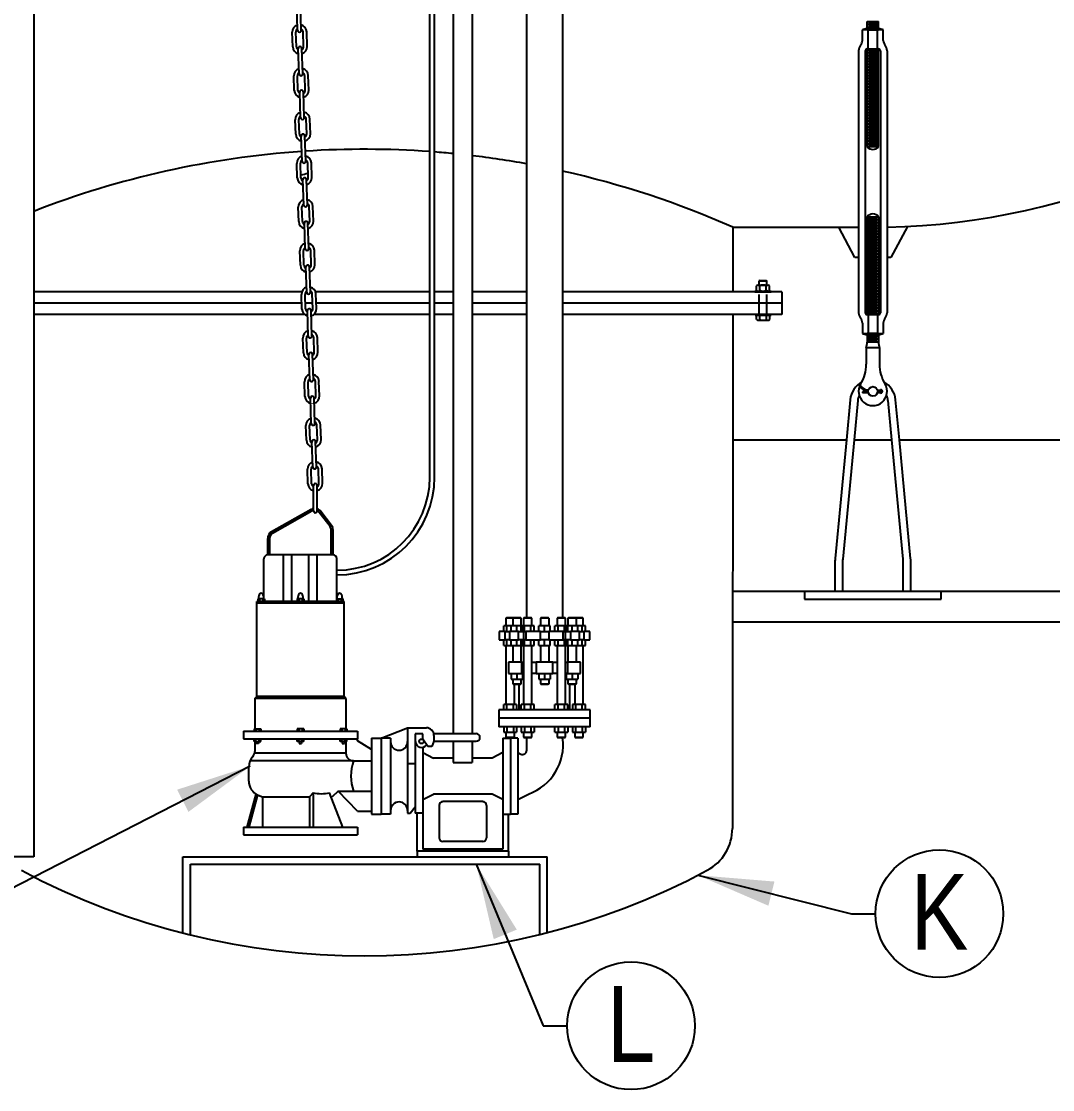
# Model space of a CAD drawing. Extents: x 0 to 216, y -5 to 280.
# Drawn here: x 133.8 to 166.17, y 114.78 to 148.31 of the extents above; entities that cross this region are included whole.
import ezdxf

# ---------------------------------------------------------------- set-up
doc = ezdxf.new("R2010")
doc.units = 0
doc.header["$LTSCALE"] = 10
doc.header["$MEASUREMENT"] = 0
doc.linetypes.add('HIDDEN', pattern=[0.1875, 0.0625, -0.0625, 0.0625])
doc.layers.add('CADdetails-7-VERYFINE', color=7, linetype='CONTINUOUS')
doc.layers.add('CADdetails-9-EXTRAFINE', color=9, linetype='CONTINUOUS')
doc.styles.add('CADdetails-DIMENSIONS', font='ARIALN.TTF', dxfattribs={"height": 2.38})
doc.styles.add('CADdetails-NOTES', font='ARIALN.TTF', dxfattribs={"height": 2.38})
doc.dimstyles.new('CADdetails-LEADER', dxfattribs={"dimtxt": 2.38, "dimasz": 2.38, "dimexe": 0.5, "dimexo": 1.5, "dimgap": 1, "dimtad": 0, "dimzin": 0, "dimdsep": 46, "dimtxsty": 'CADdetails-DIMENSIONS', "dimcen": 1, "dimclrd": 256, "dimclre": 256, "dimclrt": 256, "dimadec": 0, "dimazin": 0, "dimtfac": 1, "dimtdec": 4, "dimtofl": 0, "dimtmove": 0, "dimatfit": 3, "dimfxl": 1, "dimtolj": 1, "dimtzin": 0, "dimarcsym": 0})

msp = doc.modelspace()

# ---------------------------------------------------------------- linework, layer by layer
at = {"layer": 'CADdetails-7-VERYFINE'}
for centre in [(162.616, 120.303), (152.938, 116.784)]:
    msp.add_circle(centre, 2.004, dxfattribs=at)
at = {"layer": 'CADdetails-9-EXTRAFINE', "linetype": 'Continuous'}
for p, q in [((147.36, 203.035), (147.36, 125.956)), ((147.956, 203.035), (147.956, 125.956)), ((149.658, 196.111), (149.658, 129.598)), ((150.789, 196.111), (150.789, 129.598)), ((146.623, 133.999), (146.623, 189.019)), ((146.772, 133.999), (146.772, 189.019)), ((134.195, 175.456), (134.195, 122.091)), ((142.473, 148.027), (142.446, 148.827)), ((142.588, 148.031), (142.56, 148.831)), ((160.349, 148.307), (160.706, 148.307)), ((160.349, 148.081), (160.349, 148.307)), ((160.349, 148.22), (160.706, 148.22)), ((160.394, 148.263), (160.662, 148.263)), ((160.706, 148.081), (160.706, 148.307)), ((142.32, 147.507), (142.304, 147.964)), ((142.434, 147.511), (142.418, 147.968)), ((142.663, 147.519), (142.647, 147.976)), ((142.777, 147.523), (142.761, 147.98)), ((160.855, 148.039), (160.2, 148.039)), ((160.2, 147.71), (160.2, 148.039)), ((160.349, 148.129), (160.706, 148.129)), ((160.706, 148.081), (160.349, 148.081)), ((160.349, 148.039), (160.706, 148.039)), ((160.379, 147.444), (160.379, 148.039)), ((160.394, 148.173), (160.662, 148.173)), ((160.677, 147.444), (160.677, 148.039)), ((160.855, 147.71), (160.855, 148.039)), ((142.521, 146.656), (142.493, 147.456)), ((142.636, 146.66), (142.608, 147.46)), ((160.081, 147.384), (160.081, 139.165)), ((160.29, 147.384), (160.29, 139.165)), ((160.349, 144.377), (160.349, 147.444)), ((160.349, 147.444), (160.706, 147.444)), ((160.349, 147.414), (160.706, 147.414)), ((160.349, 147.325), (160.706, 147.325)), ((160.349, 147.235), (160.706, 147.235)), ((160.394, 147.369), (160.662, 147.369)), ((160.394, 147.28), (160.662, 147.28)), ((160.394, 147.191), (160.662, 147.191)), ((160.706, 144.377), (160.706, 147.444)), ((160.766, 147.384), (160.766, 139.165)), ((160.974, 147.384), (160.974, 139.165)), ((160.349, 147.146), (160.706, 147.146)), ((160.349, 147.057), (160.706, 147.057)), ((160.349, 146.967), (160.706, 146.967)), ((160.349, 146.878), (160.706, 146.878)), ((160.394, 147.101), (160.662, 147.101)), ((160.394, 147.012), (160.662, 147.012)), ((160.394, 146.923), (160.662, 146.923)), ((142.368, 146.136), (142.352, 146.593)), ((142.482, 146.14), (142.466, 146.597)), ((142.711, 146.148), (142.695, 146.605)), ((142.825, 146.152), (142.809, 146.609)), ((160.349, 146.789), (160.706, 146.789)), ((160.349, 146.699), (160.706, 146.699)), ((160.349, 146.61), (160.706, 146.61)), ((160.349, 146.521), (160.706, 146.521)), ((160.394, 146.833), (160.662, 146.833)), ((160.394, 146.744), (160.662, 146.744)), ((160.394, 146.655), (160.662, 146.655)), ((160.394, 146.565), (160.662, 146.565)), ((160.349, 146.431), (160.706, 146.431)), ((160.349, 146.342), (160.706, 146.342)), ((160.349, 146.253), (160.706, 146.253)), ((160.394, 146.476), (160.662, 146.476)), ((160.394, 146.387), (160.662, 146.387)), ((160.394, 146.297), (160.662, 146.297)), ((160.394, 146.208), (160.662, 146.208)), ((142.569, 145.285), (142.541, 146.085)), ((142.684, 145.289), (142.656, 146.089)), ((160.349, 146.163), (160.706, 146.163)), ((160.349, 146.074), (160.706, 146.074)), ((160.349, 145.985), (160.706, 145.985)), ((160.349, 145.895), (160.706, 145.895)), ((160.394, 146.119), (160.662, 146.119)), ((160.394, 146.029), (160.662, 146.029)), ((160.394, 145.94), (160.662, 145.94)), ((160.394, 145.851), (160.662, 145.851)), ((160.349, 145.806), (160.706, 145.806)), ((160.349, 145.717), (160.706, 145.717)), ((160.349, 145.627), (160.706, 145.627)), ((160.349, 145.538), (160.706, 145.538)), ((160.394, 145.761), (160.662, 145.761)), ((160.394, 145.672), (160.662, 145.672)), ((160.394, 145.583), (160.662, 145.583)), ((142.416, 144.765), (142.4, 145.222)), ((142.53, 144.769), (142.514, 145.226)), ((142.759, 144.777), (142.743, 145.234)), ((142.873, 144.781), (142.857, 145.238)), ((160.349, 145.449), (160.706, 145.449)), ((160.349, 145.359), (160.706, 145.359)), ((160.349, 145.27), (160.706, 145.27)), ((160.349, 145.181), (160.706, 145.181)), ((160.394, 145.493), (160.662, 145.493)), ((160.394, 145.404), (160.662, 145.404)), ((160.394, 145.315), (160.662, 145.315)), ((160.394, 145.225), (160.662, 145.225)), ((160.349, 145.091), (160.706, 145.091)), ((160.349, 145.002), (160.706, 145.002)), ((160.349, 144.913), (160.706, 144.913)), ((160.394, 145.136), (160.662, 145.136)), ((160.394, 145.047), (160.662, 145.047)), ((160.394, 144.957), (160.662, 144.957)), ((160.394, 144.868), (160.662, 144.868)), ((142.617, 143.914), (142.589, 144.713)), ((142.731, 143.918), (142.703, 144.717)), ((160.349, 144.823), (160.706, 144.823)), ((160.349, 144.734), (160.706, 144.734)), ((160.349, 144.645), (160.706, 144.645)), ((160.349, 144.555), (160.706, 144.555)), ((160.394, 144.779), (160.662, 144.779)), ((160.394, 144.689), (160.662, 144.689)), ((160.394, 144.6), (160.662, 144.6)), ((160.394, 144.511), (160.662, 144.511)), ((160.349, 144.466), (160.706, 144.466)), ((160.349, 144.377), (160.706, 144.377)), ((160.394, 144.421), (160.662, 144.421)), ((142.464, 143.393), (142.448, 143.85)), ((142.578, 143.397), (142.562, 143.854)), ((142.807, 143.405), (142.791, 143.862)), ((142.921, 143.409), (142.905, 143.866)), ((142.665, 142.542), (142.637, 143.342)), ((142.779, 142.546), (142.751, 143.346)), ((142.854, 142.034), (142.838, 142.491)), ((142.969, 142.038), (142.953, 142.495)), ((142.512, 142.022), (142.496, 142.479)), ((142.626, 142.026), (142.61, 142.483)), ((160.349, 142.173), (160.349, 139.106)), ((160.349, 142.173), (160.706, 142.173)), ((160.706, 142.173), (160.706, 139.106)), ((142.713, 141.171), (142.685, 141.971)), ((142.827, 141.175), (142.799, 141.975)), ((156.135, 141.847), (156.135, 139.822)), ((156.135, 141.847), (160.081, 141.847)), ((159.962, 140.894), (159.456, 141.847)), ((160.29, 141.847), (160.349, 141.847)), ((160.349, 142.084), (160.706, 142.084)), ((160.349, 141.994), (160.706, 141.994)), ((160.349, 141.905), (160.706, 141.905)), ((160.394, 142.128), (160.662, 142.128)), ((160.394, 142.039), (160.662, 142.039)), ((160.394, 141.95), (160.662, 141.95)), ((160.394, 141.86), (160.662, 141.86)), ((160.706, 141.847), (160.766, 141.847)), ((161.614, 141.874), (161.094, 140.894)), ((160.349, 141.816), (160.706, 141.816)), ((160.349, 141.726), (160.706, 141.726)), ((160.349, 141.637), (160.706, 141.637)), ((160.349, 141.548), (160.706, 141.548)), ((160.394, 141.771), (160.662, 141.771)), ((160.394, 141.682), (160.662, 141.682)), ((160.394, 141.592), (160.662, 141.592)), ((160.394, 141.503), (160.662, 141.503)), ((160.349, 141.458), (160.706, 141.458)), ((160.349, 141.369), (160.706, 141.369)), ((160.349, 141.28), (160.706, 141.28)), ((160.349, 141.19), (160.706, 141.19)), ((160.394, 141.414), (160.662, 141.414)), ((160.394, 141.324), (160.662, 141.324)), ((160.394, 141.235), (160.662, 141.235)), ((142.559, 140.651), (142.543, 141.108)), ((142.674, 140.655), (142.658, 141.112)), ((142.902, 140.663), (142.886, 141.12)), ((143.017, 140.667), (143.001, 141.124)), ((160.081, 140.894), (159.962, 140.894)), ((160.349, 140.893), (160.29, 140.893)), ((160.349, 141.101), (160.706, 141.101)), ((160.349, 141.012), (160.706, 141.012)), ((160.349, 140.922), (160.706, 140.922)), ((160.349, 140.833), (160.706, 140.833)), ((160.394, 141.146), (160.662, 141.146)), ((160.394, 141.056), (160.662, 141.056)), ((160.394, 140.967), (160.662, 140.967)), ((160.394, 140.878), (160.662, 140.878)), ((160.766, 140.893), (160.706, 140.893)), ((161.094, 140.894), (160.974, 140.894)), ((142.761, 139.8), (142.733, 140.599)), ((142.875, 139.804), (142.847, 140.603)), ((160.349, 140.744), (160.706, 140.744)), ((160.349, 140.654), (160.706, 140.654)), ((160.349, 140.565), (160.706, 140.565)), ((160.394, 140.788), (160.662, 140.788)), ((160.394, 140.699), (160.662, 140.699)), ((160.394, 140.61), (160.662, 140.61)), ((160.394, 140.52), (160.662, 140.52)), ((156.978, 140.176), (156.963, 140.161)), ((156.963, 140.161), (157.198, 140.161)), ((156.963, 140.03), (156.963, 140.161)), ((156.978, 140.176), (157.183, 140.176)), ((157.183, 140.176), (157.198, 140.161)), ((157.198, 140.03), (157.198, 140.161)), ((160.349, 140.476), (160.706, 140.476)), ((160.349, 140.386), (160.706, 140.386)), ((160.349, 140.297), (160.706, 140.297)), ((160.349, 140.208), (160.706, 140.208)), ((160.394, 140.431), (160.662, 140.431)), ((160.394, 140.342), (160.662, 140.342)), ((160.394, 140.252), (160.662, 140.252)), ((160.394, 140.163), (160.662, 140.163)), ((142.605, 139.822), (134.195, 139.822)), ((146.623, 139.822), (143.035, 139.822)), ((147.36, 139.822), (146.772, 139.822)), ((149.658, 139.822), (147.956, 139.822)), ((157.669, 139.822), (150.789, 139.822)), ((156.828, 139.844), (157.333, 139.844)), ((156.828, 139.844), (156.828, 139.822)), ((156.828, 139.822), (157.333, 139.822)), ((156.875, 139.872), (156.875, 140.003)), ((156.926, 140.03), (157.235, 140.03)), ((156.926, 139.844), (157.235, 139.844)), ((156.939, 139.822), (157.222, 139.822)), ((156.978, 139.872), (156.978, 140.003)), ((157.183, 139.872), (157.183, 140.003)), ((157.286, 139.872), (157.286, 140.003)), ((157.333, 139.844), (157.333, 139.822)), ((157.669, 139.822), (157.669, 139.107)), ((160.349, 140.118), (160.706, 140.118)), ((160.349, 140.029), (160.706, 140.029)), ((160.349, 139.94), (160.706, 139.94)), ((160.349, 139.85), (160.706, 139.85)), ((160.394, 140.074), (160.662, 140.074)), ((160.394, 139.984), (160.662, 139.984)), ((160.394, 139.895), (160.662, 139.895)), ((160.394, 139.806), (160.662, 139.806)), ((142.607, 139.279), (142.591, 139.736)), ((142.722, 139.283), (142.706, 139.74)), ((142.95, 139.291), (142.934, 139.748)), ((143.064, 139.295), (143.048, 139.752)), ((160.349, 139.761), (160.706, 139.761)), ((160.349, 139.672), (160.706, 139.672)), ((160.349, 139.582), (160.706, 139.582)), ((160.349, 139.493), (160.706, 139.493)), ((160.394, 139.716), (160.662, 139.716)), ((160.394, 139.627), (160.662, 139.627)), ((160.394, 139.538), (160.662, 139.538)), ((142.601, 139.465), (134.195, 139.465)), ((142.944, 139.465), (142.715, 139.465)), ((142.809, 138.428), (142.781, 139.228)), ((142.923, 138.432), (142.895, 139.232)), ((146.623, 139.465), (143.059, 139.465)), ((147.36, 139.465), (146.772, 139.465)), ((149.658, 139.465), (147.956, 139.465)), ((157.669, 139.465), (150.789, 139.465)), ((160.349, 139.404), (160.706, 139.404)), ((160.349, 139.314), (160.706, 139.314)), ((160.349, 139.225), (160.706, 139.225)), ((160.349, 139.136), (160.706, 139.136)), ((160.394, 139.448), (160.662, 139.448)), ((160.394, 139.359), (160.662, 139.359)), ((160.394, 139.27), (160.662, 139.27)), ((160.394, 139.18), (160.662, 139.18)), ((142.695, 139.107), (134.195, 139.107)), ((146.623, 139.107), (142.977, 139.107)), ((147.36, 139.107), (146.772, 139.107)), ((149.658, 139.107), (147.956, 139.107)), ((157.669, 139.107), (150.789, 139.107)), ((156.133, 139.107), (156.121, 122.981)), ((156.833, 139.107), (157.337, 139.107)), ((156.833, 139.107), (156.833, 139.085)), ((156.833, 139.085), (157.337, 139.085)), ((156.88, 139.085), (157.291, 139.085)), ((156.88, 138.954), (156.88, 139.085)), ((156.931, 138.926), (157.239, 138.926)), ((156.983, 138.954), (156.983, 139.085)), ((157.188, 138.954), (157.188, 139.085)), ((157.291, 138.954), (157.291, 139.085)), ((157.337, 139.107), (157.337, 139.085)), ((160.2, 138.839), (160.2, 138.51)), ((160.349, 139.106), (160.706, 139.106)), ((160.379, 139.106), (160.379, 138.51)), ((160.677, 139.106), (160.677, 138.51)), ((160.855, 138.839), (160.855, 138.51)), ((160.2, 138.51), (160.855, 138.51)), ((160.706, 138.51), (160.349, 138.51)), ((160.349, 138.468), (160.349, 138.242)), ((160.349, 138.468), (160.706, 138.468)), ((160.706, 138.468), (160.706, 138.242)), ((142.655, 137.908), (142.639, 138.365)), ((142.77, 137.912), (142.754, 138.369)), ((142.998, 137.92), (142.982, 138.377)), ((143.112, 137.924), (143.096, 138.381)), ((160.706, 138.421), (160.349, 138.421)), ((160.706, 138.329), (160.349, 138.329)), ((160.706, 138.242), (160.349, 138.242)), ((160.662, 138.376), (160.394, 138.376)), ((160.662, 138.287), (160.394, 138.287)), ((142.857, 137.057), (142.829, 137.857)), ((142.971, 137.061), (142.943, 137.861)), ((160.319, 138.064), (160.319, 137.545)), ((160.736, 138.064), (160.319, 138.064)), ((160.736, 138.064), (160.736, 137.545)), ((142.703, 136.537), (142.687, 136.994)), ((142.817, 136.541), (142.801, 136.998)), ((143.046, 136.549), (143.03, 137.006)), ((143.16, 136.553), (143.144, 137.01)), ((160.151, 136.867), (160.125, 136.852)), ((142.904, 135.686), (142.877, 136.486)), ((143.019, 135.69), (142.991, 136.49)), ((160.38, 136.68), (160.207, 136.68)), ((160.207, 136.68), (160.207, 136.65)), ((160.386, 136.65), (160.207, 136.65)), ((160.67, 136.738), (160.769, 136.746)), ((160.769, 136.642), (160.67, 136.65)), ((160.676, 136.709), (160.772, 136.716)), ((160.772, 136.672), (160.676, 136.679)), ((142.932, 136.313), (142.932, 136.305)), ((159.817, 136.433), (159.698, 135.174)), ((160.054, 136.41), (159.937, 135.174)), ((161.12, 135.174), (161.003, 136.41)), ((161.359, 135.174), (161.24, 136.433)), ((142.751, 135.165), (142.735, 135.622)), ((142.865, 135.169), (142.849, 135.626)), ((143.094, 135.177), (143.078, 135.634)), ((143.208, 135.181), (143.192, 135.638)), ((142.952, 134.314), (142.924, 135.114)), ((143.067, 134.318), (143.039, 135.118)), ((156.13, 135.175), (159.698, 135.175)), ((159.698, 135.174), (159.345, 131.452)), ((159.937, 135.174), (159.582, 131.43)), ((159.937, 135.175), (161.12, 135.175)), ((161.475, 131.43), (161.12, 135.174)), ((161.359, 135.175), (176.608, 135.175)), ((161.712, 131.452), (161.359, 135.174)), ((142.799, 133.794), (142.783, 134.251)), ((142.913, 133.798), (142.897, 134.255)), ((143.142, 133.806), (143.126, 134.263)), ((143.256, 133.81), (143.24, 134.267)), ((142.972, 132.944), (142.972, 133.745)), ((143.087, 132.944), (143.087, 133.745)), ((142.896, 132.989), (141.656, 132.289)), ((142.925, 132.937), (141.686, 132.238)), ((143.491, 132.452), (143.155, 132.89)), ((143.538, 132.488), (143.202, 132.926)), ((143.527, 131.562), (143.527, 132.343)), ((143.587, 131.562), (143.587, 132.343)), ((141.535, 131.562), (141.535, 132.082)), ((141.595, 132.082), (141.595, 131.562)), ((141.416, 130.186), (141.416, 131.442)), ((143.587, 131.562), (141.535, 131.562)), ((142.03, 130.104), (142.03, 131.562)), ((142.294, 130.104), (142.294, 131.562)), ((142.828, 130.104), (142.828, 131.562)), ((143.092, 130.104), (143.092, 131.562)), ((143.706, 130.186), (143.706, 131.442)), ((159.337, 131.295), (159.337, 130.41)), ((159.576, 131.295), (159.576, 130.41)), ((161.481, 130.41), (161.481, 131.295)), ((161.72, 130.41), (161.72, 131.295)), ((141.191, 127.117), (141.191, 130.104)), ((143.931, 130.104), (141.191, 130.104)), ((141.433, 130.186), (141.226, 130.186)), ((141.226, 130.186), (141.226, 130.104)), ((141.277, 130.186), (141.277, 130.104)), ((141.382, 130.186), (141.382, 130.104)), ((141.433, 130.186), (141.433, 130.104)), ((142.664, 130.186), (142.458, 130.186)), ((142.458, 130.186), (142.458, 130.104)), ((142.508, 130.186), (142.508, 130.104)), ((142.614, 130.186), (142.614, 130.104)), ((142.664, 130.186), (142.664, 130.104)), ((143.689, 130.186), (143.896, 130.186)), ((143.689, 130.186), (143.689, 130.104)), ((143.74, 130.186), (143.74, 130.104)), ((143.845, 130.186), (143.845, 130.104)), ((143.896, 130.186), (143.896, 130.104)), ((143.931, 127.117), (143.931, 130.104)), ((171.844, 130.411), (156.126, 130.411)), ((158.384, 130.41), (158.384, 130.171)), ((158.384, 130.171), (162.672, 130.171)), ((162.672, 130.171), (162.672, 130.41)), ((143.931, 130.044), (141.191, 130.044)), ((149.035, 129.598), (149.013, 129.576)), ((149.145, 129.576), (149.013, 129.576)), ((149.013, 129.576), (149.013, 129.334)), ((149.035, 129.598), (149.145, 129.598)), ((149.145, 129.598), (149.247, 129.598)), ((149.225, 129.576), (149.145, 129.576)), ((149.247, 129.598), (149.225, 129.576)), ((149.422, 129.576), (149.225, 129.576)), ((149.225, 129.576), (149.225, 129.334)), ((149.247, 129.598), (149.411, 129.598)), ((149.411, 129.598), (149.466, 129.598)), ((149.488, 129.576), (149.422, 129.576)), ((149.488, 129.576), (149.466, 129.598)), ((149.488, 129.334), (149.488, 129.576)), ((149.588, 129.598), (149.566, 129.576)), ((149.811, 129.576), (149.566, 129.576)), ((149.566, 129.576), (149.566, 129.334)), ((149.588, 129.598), (149.792, 129.598)), ((149.792, 129.598), (149.807, 129.598)), ((149.829, 129.576), (149.807, 129.598)), ((149.829, 129.576), (149.811, 129.576)), ((149.829, 129.334), (149.829, 129.576)), ((150.114, 129.598), (150.092, 129.576)), ((150.355, 129.576), (150.092, 129.576)), ((150.092, 129.576), (150.092, 129.334)), ((150.114, 129.598), (150.333, 129.598)), ((150.355, 129.576), (150.333, 129.598)), ((150.355, 129.576), (150.355, 129.334)), ((150.64, 129.598), (150.618, 129.576)), ((150.881, 129.576), (150.618, 129.576)), ((150.618, 129.576), (150.618, 129.334)), ((150.64, 129.598), (150.859, 129.598)), ((150.881, 129.576), (150.859, 129.598)), ((150.881, 129.334), (150.881, 129.576)), ((150.981, 129.598), (150.959, 129.576)), ((151.222, 129.576), (150.959, 129.576)), ((150.959, 129.576), (150.959, 129.334)), ((150.981, 129.598), (151.2, 129.598)), ((151.222, 129.576), (151.2, 129.598)), ((151.2, 129.598), (151.412, 129.598)), ((151.222, 129.334), (151.222, 129.576)), ((151.433, 129.576), (151.222, 129.576)), ((151.433, 129.576), (151.412, 129.598)), ((151.433, 129.334), (151.433, 129.576)), ((156.126, 129.458), (176.608, 129.458)), ((148.991, 129.159), (148.799, 129.159)), ((148.799, 129.159), (148.799, 128.896)), ((149.044, 129.334), (148.942, 129.334)), ((148.942, 129.159), (148.942, 129.334)), ((148.991, 129.159), (149.122, 129.159)), ((148.991, 128.896), (148.991, 129.159)), ((149.181, 129.334), (149.044, 129.334)), ((149.044, 129.159), (149.044, 129.334)), ((149.41, 129.159), (149.122, 129.159)), ((149.122, 129.159), (149.122, 128.896)), ((149.181, 129.159), (149.181, 129.334)), ((149.356, 129.334), (149.181, 129.334)), ((149.532, 129.334), (149.356, 129.334)), ((149.356, 129.159), (149.356, 129.334)), ((149.41, 129.159), (149.52, 129.159)), ((149.41, 128.896), (149.41, 129.159)), ((149.596, 129.334), (149.495, 129.334)), ((149.495, 129.159), (149.495, 129.334)), ((149.52, 129.159), (149.596, 129.159)), ((149.532, 129.159), (149.532, 129.334)), ((149.566, 129.159), (149.566, 128.896)), ((149.798, 129.334), (149.596, 129.334)), ((149.596, 129.159), (149.596, 129.334)), ((149.596, 129.159), (149.638, 129.159)), ((150.092, 129.159), (149.638, 129.159)), ((149.638, 129.159), (149.638, 128.896)), ((149.9, 129.334), (149.798, 129.334)), ((149.798, 129.159), (149.798, 129.334)), ((149.9, 129.159), (149.9, 129.334)), ((150.048, 129.159), (150.048, 129.334)), ((150.223, 129.334), (150.048, 129.334)), ((150.092, 128.896), (150.092, 129.159)), ((150.092, 129.159), (150.223, 129.159)), ((150.399, 129.334), (150.223, 129.334)), ((150.223, 129.159), (150.223, 129.334)), ((150.223, 129.159), (150.355, 129.159)), ((150.809, 129.159), (150.355, 129.159)), ((150.355, 129.159), (150.355, 128.896)), ((150.399, 129.159), (150.399, 129.334)), ((150.648, 129.334), (150.547, 129.334)), ((150.547, 129.159), (150.547, 129.334)), ((150.851, 129.334), (150.648, 129.334)), ((150.648, 129.159), (150.648, 129.334)), ((150.809, 128.896), (150.809, 129.159)), ((150.809, 129.159), (150.851, 129.159)), ((150.952, 129.334), (150.851, 129.334)), ((150.851, 129.159), (150.851, 129.334)), ((150.851, 129.159), (150.927, 129.159)), ((150.881, 128.896), (150.881, 129.159)), ((150.915, 129.159), (150.915, 129.334)), ((151.09, 129.334), (150.915, 129.334)), ((150.927, 129.159), (151.037, 129.159)), ((150.952, 129.159), (150.952, 129.334)), ((151.325, 129.159), (151.037, 129.159)), ((151.037, 129.159), (151.037, 128.896)), ((151.266, 129.334), (151.09, 129.334)), ((151.09, 129.159), (151.09, 129.334)), ((151.266, 129.159), (151.266, 129.334)), ((151.403, 129.334), (151.266, 129.334)), ((151.325, 129.159), (151.456, 129.159)), ((151.325, 128.896), (151.325, 129.159)), ((151.504, 129.334), (151.403, 129.334)), ((151.403, 129.159), (151.403, 129.334)), ((151.648, 129.159), (151.456, 129.159)), ((151.456, 129.159), (151.456, 128.896)), ((151.504, 129.159), (151.504, 129.334)), ((151.648, 128.896), (151.648, 129.159)), ((148.799, 128.896), (148.991, 128.896)), ((148.942, 128.72), (148.942, 128.896)), ((149.122, 128.896), (148.991, 128.896)), ((149.044, 128.72), (149.044, 128.896)), ((149.122, 128.896), (149.41, 128.896)), ((149.181, 128.72), (149.181, 128.896)), ((149.356, 128.72), (149.356, 128.896)), ((149.52, 128.896), (149.41, 128.896)), ((149.495, 128.72), (149.495, 128.896)), ((149.596, 128.896), (149.52, 128.896)), ((149.532, 128.72), (149.532, 128.896)), ((149.638, 128.896), (149.596, 128.896)), ((149.596, 128.72), (149.596, 128.896)), ((149.638, 128.896), (150.092, 128.896)), ((149.798, 128.72), (149.798, 128.896)), ((149.9, 128.72), (149.9, 128.896)), ((150.048, 128.72), (150.048, 128.896)), ((150.223, 128.896), (150.092, 128.896)), ((150.355, 128.896), (150.223, 128.896)), ((150.223, 128.72), (150.223, 128.896)), ((150.355, 128.896), (150.809, 128.896)), ((150.399, 128.72), (150.399, 128.896)), ((150.547, 128.72), (150.547, 128.896)), ((150.648, 128.72), (150.648, 128.896)), ((150.851, 128.896), (150.809, 128.896)), ((150.927, 128.896), (150.851, 128.896)), ((150.851, 128.72), (150.851, 128.896)), ((150.915, 128.72), (150.915, 128.896)), ((151.037, 128.896), (150.927, 128.896)), ((150.952, 128.72), (150.952, 128.896)), ((151.037, 128.896), (151.325, 128.896)), ((151.09, 128.72), (151.09, 128.896)), ((151.266, 128.72), (151.266, 128.896)), ((151.456, 128.896), (151.325, 128.896)), ((151.403, 128.72), (151.403, 128.896)), ((151.456, 128.896), (151.648, 128.896)), ((151.504, 128.72), (151.504, 128.896)), ((148.942, 128.72), (149.044, 128.72)), ((149.013, 128.72), (149.013, 126.873)), ((149.044, 128.72), (149.181, 128.72)), ((149.181, 128.72), (149.356, 128.72)), ((149.225, 128.72), (149.225, 128.194)), ((149.356, 128.72), (149.532, 128.72)), ((149.488, 128.194), (149.488, 128.72)), ((149.596, 128.72), (149.532, 128.72)), ((149.566, 128.72), (149.566, 126.873)), ((149.596, 128.72), (149.798, 128.72)), ((149.798, 128.72), (149.9, 128.72)), ((149.829, 126.873), (149.829, 128.72)), ((150.048, 128.72), (150.223, 128.72)), ((150.092, 128.72), (150.092, 128.194)), ((150.223, 128.72), (150.399, 128.72)), ((150.355, 128.72), (150.355, 128.194)), ((150.547, 128.72), (150.648, 128.72)), ((150.618, 128.72), (150.618, 126.873)), ((150.648, 128.72), (150.851, 128.72)), ((150.915, 128.72), (150.851, 128.72)), ((150.881, 126.873), (150.881, 128.72)), ((150.915, 128.72), (151.09, 128.72)), ((150.959, 128.72), (150.959, 128.194)), ((151.09, 128.72), (151.266, 128.72)), ((151.222, 128.194), (151.222, 128.72)), ((151.266, 128.72), (151.403, 128.72)), ((151.403, 128.72), (151.504, 128.72)), ((151.433, 126.873), (151.433, 128.72)), ((149.507, 128.194), (149.093, 128.194)), ((149.093, 128.194), (149.093, 127.843)), ((149.507, 128.194), (149.566, 128.194)), ((149.507, 127.843), (149.507, 128.194)), ((149.829, 128.194), (149.961, 128.194)), ((150.487, 128.194), (149.96, 128.194)), ((149.96, 128.194), (149.96, 127.843)), ((150.486, 128.194), (150.618, 128.194)), ((150.487, 127.843), (150.487, 128.194)), ((150.881, 128.194), (150.94, 128.194)), ((151.353, 128.194), (150.94, 128.194)), ((150.94, 128.194), (150.94, 127.843)), ((151.353, 127.843), (151.353, 128.194)), ((149.093, 127.843), (149.507, 127.843)), ((149.181, 127.843), (149.181, 127.668)), ((149.356, 127.843), (149.356, 127.668)), ((149.566, 127.843), (149.507, 127.843)), ((149.532, 127.843), (149.532, 127.668)), ((149.961, 127.843), (149.829, 127.843)), ((149.96, 127.843), (150.487, 127.843)), ((150.048, 127.843), (150.048, 127.668)), ((150.223, 127.843), (150.223, 127.668)), ((150.399, 127.843), (150.399, 127.668)), ((150.618, 127.843), (150.486, 127.843)), ((150.94, 127.843), (150.881, 127.843)), ((150.915, 127.668), (150.915, 127.843)), ((150.94, 127.843), (151.353, 127.843)), ((151.09, 127.843), (151.09, 127.668)), ((151.266, 127.843), (151.266, 127.668)), ((149.181, 127.668), (149.356, 127.668)), ((149.225, 127.668), (149.225, 127.515)), ((149.225, 127.515), (149.422, 127.515)), ((149.225, 127.515), (149.247, 127.493)), ((149.411, 127.493), (149.247, 127.493)), ((149.276, 126.873), (149.276, 127.493)), ((149.356, 127.668), (149.532, 127.668)), ((149.466, 127.493), (149.411, 127.493)), ((149.422, 127.515), (149.488, 127.515)), ((149.43, 126.697), (149.43, 127.493)), ((149.466, 127.493), (149.488, 127.515)), ((149.488, 127.515), (149.488, 127.668)), ((150.048, 127.668), (150.223, 127.668)), ((150.092, 127.668), (150.092, 127.515)), ((150.092, 127.515), (150.355, 127.515)), ((150.092, 127.515), (150.114, 127.493)), ((150.333, 127.493), (150.114, 127.493)), ((150.223, 127.668), (150.399, 127.668)), ((150.355, 127.515), (150.333, 127.493)), ((150.355, 127.668), (150.355, 127.515)), ((150.915, 127.668), (151.09, 127.668)), ((150.959, 127.668), (150.959, 127.515)), ((150.959, 127.515), (151.222, 127.515)), ((150.959, 127.515), (150.981, 127.493)), ((151.2, 127.493), (150.981, 127.493)), ((151.017, 126.697), (151.017, 127.493)), ((151.09, 127.668), (151.266, 127.668)), ((151.17, 127.493), (151.17, 126.873)), ((151.2, 127.493), (151.222, 127.515)), ((151.222, 127.515), (151.222, 127.668)), ((141.132, 127.058), (141.191, 127.117)), ((143.931, 127.117), (141.191, 127.117)), ((143.99, 127.058), (143.931, 127.117)), ((141.132, 127.058), (141.132, 126.107)), ((143.99, 127.058), (141.132, 127.058)), ((143.99, 127.058), (143.99, 126.107)), ((149.044, 126.873), (148.942, 126.873)), ((148.942, 126.697), (148.942, 126.873)), ((149.246, 126.873), (149.044, 126.873)), ((149.044, 126.697), (149.044, 126.873)), ((149.347, 126.873), (149.246, 126.873)), ((149.246, 126.697), (149.246, 126.873)), ((149.347, 126.873), (149.347, 126.697)), ((149.596, 126.873), (149.495, 126.873)), ((149.495, 126.697), (149.495, 126.873)), ((149.798, 126.873), (149.596, 126.873)), ((149.596, 126.697), (149.596, 126.873)), ((149.9, 126.873), (149.798, 126.873)), ((149.798, 126.697), (149.798, 126.873)), ((149.9, 126.697), (149.9, 126.873)), ((150.648, 126.873), (150.547, 126.873)), ((150.547, 126.697), (150.547, 126.873)), ((150.851, 126.873), (150.648, 126.873)), ((150.648, 126.697), (150.648, 126.873)), ((150.952, 126.873), (150.851, 126.873)), ((150.851, 126.697), (150.851, 126.873)), ((150.952, 126.697), (150.952, 126.873)), ((151.201, 126.873), (151.099, 126.873)), ((151.099, 126.873), (151.099, 126.697)), ((151.403, 126.873), (151.201, 126.873)), ((151.201, 126.697), (151.201, 126.873)), ((151.504, 126.873), (151.403, 126.873)), ((151.403, 126.697), (151.403, 126.873)), ((151.504, 126.697), (151.504, 126.873)), ((151.653, 126.697), (148.794, 126.697)), ((148.794, 126.697), (148.794, 126.434)), ((151.653, 126.434), (148.794, 126.434)), ((148.794, 126.434), (148.794, 126.171)), ((151.653, 126.434), (151.653, 126.697)), ((151.653, 126.171), (151.653, 126.434)), ((141.108, 126.107), (141.315, 126.107)), ((141.108, 126.107), (141.108, 126.026)), ((141.159, 126.107), (141.159, 126.026)), ((141.264, 126.107), (141.264, 126.026)), ((141.315, 126.107), (141.315, 126.026)), ((142.664, 126.107), (142.458, 126.107)), ((142.458, 126.107), (142.458, 126.026)), ((142.508, 126.107), (142.508, 126.026)), ((142.614, 126.107), (142.614, 126.026)), ((142.664, 126.107), (142.664, 126.026)), ((144.014, 126.107), (143.807, 126.107)), ((143.807, 126.107), (143.807, 126.026)), ((143.858, 126.107), (143.858, 126.026)), ((143.963, 126.107), (143.963, 126.026)), ((144.014, 126.107), (144.014, 126.026)), ((145.092, 125.814), (145.926, 126.136)), ((145.926, 126.136), (145.926, 123.461)), ((145.926, 126.136), (146.514, 126.136)), ((151.653, 126.171), (148.794, 126.171)), ((148.942, 126.171), (148.942, 125.996)), ((149.044, 126.171), (149.044, 125.996)), ((149.246, 126.171), (149.246, 125.996)), ((149.347, 126.171), (149.347, 125.996)), ((149.495, 126.171), (149.495, 125.996)), ((149.596, 126.171), (149.596, 125.996)), ((149.798, 126.171), (149.798, 125.996)), ((149.9, 126.171), (149.9, 125.996)), ((150.547, 125.996), (150.547, 126.171)), ((150.648, 126.171), (150.648, 125.996)), ((150.851, 126.171), (150.851, 125.996)), ((150.952, 126.171), (150.952, 125.996)), ((151.099, 126.171), (151.099, 125.996)), ((151.201, 125.996), (151.201, 126.171)), ((151.403, 126.171), (151.403, 125.996)), ((151.504, 126.171), (151.504, 125.996)), ((140.774, 126.026), (144.348, 126.026)), ((140.774, 126.026), (140.774, 125.787)), ((140.774, 125.787), (144.348, 125.787)), ((141.108, 125.706), (141.108, 125.787)), ((141.159, 125.706), (141.159, 125.787)), ((141.264, 125.706), (141.264, 125.787)), ((141.315, 125.706), (141.315, 125.787)), ((142.458, 125.706), (142.458, 125.787)), ((142.508, 125.706), (142.508, 125.787)), ((142.614, 125.706), (142.614, 125.787)), ((142.664, 125.706), (142.664, 125.787)), ((143.807, 125.706), (143.807, 125.787)), ((143.858, 125.706), (143.858, 125.787)), ((143.963, 125.706), (143.963, 125.787)), ((144.014, 125.706), (144.014, 125.787)), ((144.348, 126.026), (144.348, 125.787)), ((144.348, 125.728), (144.348, 125.787)), ((144.794, 125.46), (144.348, 125.728)), ((144.794, 125.814), (144.794, 123.431)), ((144.794, 125.814), (145.092, 125.814)), ((145.092, 125.814), (145.092, 123.431)), ((145.39, 125.814), (145.092, 125.814)), ((145.39, 125.814), (145.39, 123.431)), ((146.402, 125.946), (146.158, 125.946)), ((146.164, 125.946), (146.164, 123.461)), ((146.402, 125.784), (146.402, 125.946)), ((146.557, 125.546), (146.402, 125.784)), ((146.745, 125.956), (148.078, 125.956)), ((146.752, 125.898), (146.752, 125.717)), ((148.913, 125.814), (148.913, 123.431)), ((148.913, 125.814), (149.151, 125.814)), ((148.942, 125.996), (149.044, 125.996)), ((149.013, 125.996), (149.013, 125.842)), ((149.013, 125.842), (149.145, 125.842)), ((149.013, 125.842), (149.035, 125.82)), ((149.145, 125.82), (149.035, 125.82)), ((149.044, 125.996), (149.246, 125.996)), ((149.145, 125.842), (149.276, 125.842)), ((149.255, 125.82), (149.145, 125.82)), ((149.151, 125.814), (149.151, 123.431)), ((149.39, 125.814), (149.151, 125.814)), ((149.246, 125.996), (149.347, 125.996)), ((149.255, 125.82), (149.276, 125.842)), ((149.276, 125.842), (149.276, 125.996)), ((149.39, 125.814), (149.39, 123.431)), ((149.495, 125.996), (149.596, 125.996)), ((149.566, 125.996), (149.566, 125.842)), ((149.566, 125.842), (149.811, 125.842)), ((149.566, 125.842), (149.588, 125.82)), ((149.792, 125.82), (149.588, 125.82)), ((149.596, 125.996), (149.798, 125.996)), ((149.658, 125.82), (149.658, 125.418)), ((149.807, 125.82), (149.792, 125.82)), ((149.798, 125.996), (149.9, 125.996)), ((149.807, 125.82), (149.829, 125.842)), ((149.811, 125.842), (149.829, 125.842)), ((149.829, 125.842), (149.829, 125.996)), ((150.547, 125.996), (150.648, 125.996)), ((150.618, 125.996), (150.618, 125.842)), ((150.618, 125.842), (150.881, 125.842)), ((150.618, 125.842), (150.64, 125.82)), ((150.859, 125.82), (150.64, 125.82)), ((150.648, 125.996), (150.851, 125.996)), ((150.851, 125.996), (150.952, 125.996)), ((150.859, 125.82), (150.881, 125.842)), ((150.881, 125.842), (150.881, 125.996)), ((151.099, 125.996), (151.201, 125.996)), ((151.17, 125.996), (151.17, 125.842)), ((151.17, 125.842), (151.433, 125.842)), ((151.17, 125.842), (151.192, 125.82)), ((151.412, 125.82), (151.192, 125.82)), ((151.201, 125.996), (151.403, 125.996)), ((151.403, 125.996), (151.504, 125.996)), ((151.412, 125.82), (151.433, 125.842)), ((151.433, 125.842), (151.433, 125.996)), ((141.108, 125.706), (141.315, 125.706)), ((141.132, 125.706), (141.132, 125.396)), ((141.173, 125.706), (141.173, 125.639)), ((141.249, 125.639), (141.173, 125.639)), ((141.249, 125.706), (141.249, 125.639)), ((142.664, 125.706), (142.458, 125.706)), ((142.523, 125.706), (142.523, 125.639)), ((142.523, 125.639), (142.599, 125.639)), ((142.599, 125.706), (142.599, 125.639)), ((144.014, 125.706), (143.807, 125.706)), ((143.873, 125.706), (143.873, 125.639)), ((143.873, 125.639), (143.949, 125.639)), ((143.949, 125.706), (143.949, 125.639)), ((143.99, 125.706), (143.99, 125.337)), ((146.402, 125.526), (146.402, 123.461)), ((146.684, 125.546), (146.557, 125.546)), ((146.752, 125.717), (146.684, 125.546)), ((146.752, 125.717), (148.078, 125.717)), ((147.36, 125.717), (147.36, 125.051)), ((147.956, 125.717), (147.956, 125.051)), ((144.229, 125.099), (140.979, 125.099)), ((143.99, 125.337), (141.124, 125.337)), ((144.229, 125.099), (144.794, 125.099)), ((146.402, 125.361), (146.735, 125.188)), ((147.36, 125.188), (146.735, 125.188)), ((148.581, 125.188), (147.956, 125.188)), ((148.913, 125.361), (148.581, 125.188)), ((149.39, 125.361), (149.484, 125.312)), ((140.94, 124.465), (140.94, 124.909)), ((145.926, 125.012), (146.164, 125.012)), ((147.36, 125.051), (147.956, 125.051)), ((140.887, 123.015), (141.173, 124.055)), ((142.961, 124.098), (142.847, 123.967)), ((142.961, 124.098), (142.961, 123.015)), ((143.895, 123.015), (143.474, 124.098)), ((143.742, 124.146), (143.555, 123.967)), ((143.742, 124.146), (144.794, 124.146)), ((144.348, 123.517), (143.742, 124.146)), ((146.402, 123.884), (146.735, 124.057)), ((148.581, 124.057), (146.735, 124.057)), ((148.913, 123.884), (148.581, 124.057)), ((149.39, 123.884), (149.722, 124.057)), ((140.949, 123.015), (141.227, 124.028)), ((141.234, 124.025), (141.373, 123.967)), ((141.373, 123.967), (141.373, 123.015)), ((141.373, 123.967), (142.847, 123.967)), ((142.847, 123.967), (142.847, 123.015)), ((143.524, 123.967), (143.555, 123.967)), ((148.283, 123.819), (147.032, 123.819)), ((144.348, 123.517), (144.794, 123.517)), ((144.794, 123.431), (145.092, 123.431)), ((145.39, 123.431), (145.092, 123.431)), ((145.926, 123.461), (146.005, 123.461)), ((146.005, 123.461), (146.164, 123.651)), ((146.402, 123.461), (146.164, 123.461)), ((146.224, 122.27), (146.224, 123.461)), ((146.402, 123.461), (146.402, 122.33)), ((146.913, 123.699), (146.913, 122.687)), ((148.402, 123.699), (148.402, 122.687)), ((148.913, 123.431), (149.151, 123.431)), ((148.913, 123.431), (148.913, 122.33)), ((149.092, 122.27), (149.092, 123.431)), ((149.39, 123.431), (149.151, 123.431)), ((140.774, 123.015), (140.774, 122.776)), ((140.774, 123.015), (144.348, 123.015)), ((140.774, 122.776), (144.348, 122.776)), ((144.348, 123.015), (144.348, 122.776)), ((148.283, 122.568), (147.032, 122.568)), ((134.195, 122.091), (133.566, 122.091)), ((138.875, 122.091), (150.31, 122.091)), ((138.875, 119.709), (138.875, 122.091)), ((146.224, 122.27), (146.224, 122.091)), ((149.092, 122.27), (146.224, 122.27)), ((148.913, 122.33), (146.402, 122.33)), ((149.092, 122.27), (149.092, 122.091)), ((150.31, 119.709), (150.31, 122.091)), ((139.113, 121.853), (150.071, 121.853)), ((139.113, 119.636), (139.113, 121.853)), ((150.071, 119.649), (150.071, 121.853))]:
    msp.add_line(p, q, dxfattribs=at)
at = {"layer": 'CADdetails-9-EXTRAFINE', "linetype": 'HIDDEN'}
for p, q in [((156.963, 139.107), (156.963, 139.822)), ((157.198, 139.107), (157.198, 139.822))]:
    msp.add_line(p, q, dxfattribs=at)
at = {"layer": 'CADdetails-9-EXTRAFINE', "linetype": 'Continuous'}
for centre, radius in [((160.528, 136.694), 0.149), ((146.36, 125.711), 0.0712)]:
    msp.add_circle(centre, radius, dxfattribs=at)
for centre, radius, start, end in [((160.528, 163.763), 21.916, 271.1679, 88.7663), ((142.533, 147.972), 0.229, 106.4775, 182), ((142.533, 147.972), 0.229, 2, 77.5225), ((142.533, 147.972), 0.114, 122, 182), ((142.531, 148.029), 0.0572, 181.9985, 1.999), ((142.533, 147.972), 0.114, 2, 62), ((160.528, 147.168), 0.931, 101.0695, 110.6097), ((160.528, 147.168), 0.931, 69.3903, 78.9305), ((142.549, 147.515), 0.114, 302, 2), ((142.549, 147.515), 0.229, 286.4775, 2), ((160.349, 147.384), 0.268, 139.8808, 180), ((159.962, 147.71), 0.238, 319.8808, 0), ((161.094, 147.71), 0.238, 180, 220.1192), ((160.706, 147.384), 0.268, 0, 40.1192), ((142.549, 147.515), 0.229, 182, 257.5225), ((142.549, 147.515), 0.114, 182, 242), ((142.551, 147.458), 0.0572, 1.999, 182.0015), ((160.349, 147.384), 0.0596, 90, 180), ((160.706, 147.384), 0.0596, 0, 90), ((142.58, 146.601), 0.229, 106.4775, 182), ((142.58, 146.601), 0.114, 122, 182), ((142.579, 146.658), 0.0572, 181.9985, 1.999), ((142.58, 146.601), 0.229, 2, 77.5225), ((142.58, 146.601), 0.114, 2, 62), ((142.596, 146.144), 0.229, 182, 257.5225), ((142.596, 146.144), 0.114, 182, 242), ((142.598, 146.087), 0.0572, 1.999, 182.0015), ((142.596, 146.144), 0.114, 302, 2), ((142.596, 146.144), 0.229, 286.4775, 2), ((142.628, 145.23), 0.229, 106.4775, 182), ((142.628, 145.23), 0.114, 122, 182), ((142.626, 145.287), 0.0572, 181.9985, 1.999), ((142.628, 145.23), 0.229, 2, 77.5225), ((142.628, 145.23), 0.114, 2, 62), ((142.644, 144.773), 0.229, 182, 257.5225), ((142.644, 144.773), 0.114, 182, 242), ((142.646, 144.715), 0.0572, 1.999, 182.0015), ((142.644, 144.773), 0.114, 302, 2), ((142.644, 144.773), 0.229, 286.4775, 2), ((144.567, 115.706), 28.587, 93.9328, 111.2742), ((144.567, 115.706), 28.587, 85.8758, 93.7035), ((144.567, 115.706), 28.587, 84.3929, 85.5766), ((160.528, 144.511), 0.223, 216.8699, 323.1301), ((142.676, 143.858), 0.229, 106.4775, 182), ((142.676, 143.858), 0.114, 122, 182), ((142.674, 143.916), 0.0572, 181.9985, 1.999), ((142.676, 143.858), 0.229, 2, 77.5225), ((142.676, 143.858), 0.114, 2, 62), ((144.567, 115.706), 28.587, 79.742, 83.1922), ((149.356, 115.706), 28.587, 103.2565, 103.7214), ((144.567, 115.706), 28.587, 66.1287, 77.4282), ((142.692, 143.401), 0.229, 182, 257.5225), ((142.692, 143.401), 0.114, 182, 242), ((142.694, 143.344), 0.0572, 1.999, 182.0015), ((142.692, 143.401), 0.114, 302, 2), ((142.692, 143.401), 0.229, 286.4775, 2), ((142.724, 142.487), 0.229, 106.4775, 182), ((142.724, 142.487), 0.114, 122, 182), ((142.722, 142.544), 0.0572, 181.9985, 1.999), ((142.724, 142.487), 0.229, 2, 77.5225), ((142.724, 142.487), 0.114, 2, 62), ((160.528, 142.039), 0.223, 36.8699, 143.1301), ((142.74, 142.03), 0.229, 182, 257.5225), ((142.74, 142.03), 0.114, 182, 242), ((142.742, 141.973), 0.0572, 1.999, 182.0015), ((142.74, 142.03), 0.114, 302, 2), ((142.74, 142.03), 0.229, 286.4775, 2), ((142.772, 141.116), 0.229, 106.4775, 182), ((142.772, 141.116), 0.114, 122, 182), ((142.77, 141.173), 0.0572, 181.9985, 1.999), ((142.772, 141.116), 0.229, 2, 77.5225), ((142.772, 141.116), 0.114, 2, 62), ((142.788, 140.659), 0.229, 182, 257.5225), ((142.788, 140.659), 0.114, 182, 242), ((142.79, 140.601), 0.0572, 1.999, 182.0015), ((142.788, 140.659), 0.114, 302, 2), ((142.788, 140.659), 0.229, 286.4775, 2), ((142.82, 139.744), 0.229, 106.4775, 182), ((142.82, 139.744), 0.114, 122, 182), ((142.82, 139.744), 0.229, 2, 77.5225), ((142.82, 139.744), 0.114, 2, 62), ((156.926, 139.968), 0.0619, 33.8902, 146.1098), ((156.926, 139.906), 0.0619, 213.8902, 326.1098), ((157.08, 139.824), 0.206, 60.1583, 119.8417), ((157.08, 140.051), 0.206, 240.1583, 299.8417), ((157.235, 139.968), 0.0619, 33.8902, 146.1098), ((157.235, 139.906), 0.0619, 213.8902, 326.1098), ((142.818, 139.802), 0.0572, 181.9985, 1.999), ((142.836, 139.287), 0.229, 182, 257.5225), ((142.836, 139.287), 0.114, 182, 242), ((142.838, 139.23), 0.0572, 1.999, 182.0015), ((142.836, 139.287), 0.114, 302, 2), ((142.836, 139.287), 0.229, 286.4775, 2), ((160.349, 139.165), 0.268, 180, 220.1192), ((160.349, 139.165), 0.0596, 180, 270), ((160.706, 139.165), 0.0596, 270, 0), ((160.706, 139.165), 0.268, 319.8808, 0), ((156.931, 138.988), 0.0619, 213.8902, 326.1098), ((157.085, 139.133), 0.206, 240.1583, 299.8417), ((157.239, 138.988), 0.0619, 213.8902, 326.1098), ((159.962, 138.839), 0.238, 0, 40.1192), ((161.094, 138.839), 0.238, 139.8808, 180), ((142.868, 138.373), 0.229, 106.4775, 182), ((142.868, 138.373), 0.114, 122, 182), ((142.868, 138.373), 0.229, 2, 77.5225), ((142.868, 138.373), 0.114, 2, 62), ((160.528, 139.381), 0.931, 249.3903, 258.9305), ((160.528, 139.381), 0.931, 281.0695, 290.6097), ((142.866, 138.43), 0.0572, 181.9985, 1.999), ((159.795, 138.243), 0.554, 341.1286, 359.9468), ((161.26, 138.243), 0.554, 180.0532, 198.8714), ((142.884, 137.916), 0.229, 182, 257.5225), ((142.884, 137.916), 0.114, 182, 242), ((142.886, 137.859), 0.0572, 1.999, 182.0015), ((142.884, 137.916), 0.114, 302, 2), ((142.884, 137.916), 0.229, 286.4775, 2), ((159.128, 137.545), 1.191, 328.7096, 0), ((161.927, 137.545), 1.191, 180, 211.2904), ((142.916, 137.002), 0.229, 106.4775, 182), ((142.916, 137.002), 0.229, 2, 77.5225), ((142.916, 137.002), 0.114, 122, 182), ((142.914, 137.059), 0.0572, 181.9985, 1.999), ((142.916, 137.002), 0.114, 2, 62), ((160.528, 136.366), 0.715, 118.7659, 174.5839), ((160.528, 136.694), 0.447, 148.7096, 31.2904), ((160.377, 137), 0.292, 210.5508, 270.5806), ((160.377, 137), 0.262, 210.5508, 271.9631), ((160.528, 136.366), 0.715, 5.4161, 61.2341), ((142.932, 136.545), 0.229, 182, 257.5225), ((142.932, 136.545), 0.114, 182, 242), ((142.934, 136.488), 0.0572, 1.999, 182.0015), ((142.932, 136.545), 0.114, 302, 2), ((142.932, 136.545), 0.229, 286.4775, 2), ((160.528, 136.366), 0.476, 154.417, 174.5839), ((160.773, 136.694), 0.0521, 265.5189, 94.4811), ((160.773, 136.694), 0.0223, 265.5189, 94.4811), ((160.528, 136.366), 0.476, 5.4161, 25.583), ((142.964, 135.63), 0.229, 106.4775, 182), ((142.964, 135.63), 0.229, 2, 77.5225), ((142.964, 135.63), 0.114, 122, 182), ((142.962, 135.688), 0.0572, 181.9985, 1.999), ((142.964, 135.63), 0.114, 2, 62), ((142.98, 135.173), 0.229, 182, 257.5225), ((142.98, 135.173), 0.114, 182, 242), ((142.982, 135.116), 0.0572, 1.999, 182.0015), ((142.98, 135.173), 0.114, 302, 2), ((142.98, 135.173), 0.229, 286.4775, 2), ((143.011, 134.259), 0.229, 106.4775, 182), ((143.011, 134.259), 0.229, 2, 77.5225), ((143.011, 134.259), 0.114, 122, 182), ((143.009, 134.316), 0.0572, 181.9985, 1.999), ((143.011, 134.259), 0.114, 2, 62), ((143.027, 133.802), 0.229, 182, 256.0382), ((143.027, 133.802), 0.114, 182, 241.1479), ((143.029, 133.745), 0.0572, 359.999, 180.0015), ((143.027, 133.802), 0.229, 284.9944, 2), ((143.027, 133.802), 0.114, 301.1613, 2), ((143.706, 133.999), 3.066, 270, 0), ((143.706, 133.999), 2.917, 270, 0), ((143.013, 132.782), 0.238, 99.8692, 119.4417), ((143.013, 132.782), 0.179, 103.2107, 119.4417), ((143.029, 132.944), 0.0572, 179.9985, 359.999), ((143.013, 132.782), 0.238, 37.4405, 72.0251), ((143.013, 132.782), 0.179, 37.4405, 65.703), ((143.349, 132.343), 0.179, 0, 37.4405), ((143.349, 132.343), 0.238, 0, 37.4405), ((141.773, 132.082), 0.238, 119.4417, 180), ((141.773, 132.082), 0.179, 119.4417, 180), ((141.535, 131.442), 0.119, 90, 180), ((143.587, 131.442), 0.119, 0, 90), ((161.005, 131.295), 1.668, 174.5839, 180), ((161.005, 131.295), 1.429, 174.5839, 180), ((160.052, 131.295), 1.429, 0, 5.4161), ((160.052, 131.295), 1.668, 0, 5.4161), ((146.514, 125.898), 0.238, 0, 90), ((148.078, 125.836), 0.119, 270, 90), ((149.158, 125.605), 1.648, 290.0152, 7.5097), ((140.893, 125.396), 0.238, 316.4127, 0), ((145.658, 125.702), 0.268, 180, 0), ((146.36, 125.711), 0.19, 182.3116, 325.9868), ((149.539, 125.418), 0.119, 242.5349, 0), ((141.416, 124.909), 0.476, 136.4127, 180), ((144.229, 125.337), 0.238, 180, 270), ((145.574, 124.623), 1.427, 160.4965, 199.5035), ((141.416, 124.465), 0.476, 180, 247.5936), ((143.218, 125.199), 1.13, 256.9053, 283.0947), ((145.658, 123.543), 0.268, 0, 180), ((147.032, 123.699), 0.119, 90, 180), ((148.283, 123.699), 0.119, 0, 90), ((154.629, 122.981), 1.491, 298.0327, 0), ((147.032, 122.687), 0.119, 180, 270), ((148.283, 122.687), 0.119, 270, 0), ((144.567, 141.879), 22.902, 241.9673, 298.0327)]:
    msp.add_arc(centre, radius, start, end, dxfattribs=at)
for centre in [(141.33, 130.186), (142.561, 130.186), (143.792, 130.186)]:
    msp.add_ellipse(centre, major_axis=(0, 0.176), ratio=0.490297, start_param=4.712389, end_param=7.853982, dxfattribs=at)

# ---------------------------------------------------------------- texts
at = {"layer": 'CADdetails-7-VERYFINE', "char_height": 2.38, "width": 4.00739, "attachment_point": 5, "style": 'CADdetails-NOTES'}
for s, insert in [('K', (162.616, 120.362)), ('L', (152.938, 116.843))]:
    msp.add_mtext(s, dxfattribs=dict(at, insert=insert))

# ---------------------------------------------------------------- leaders
at = {"layer": 'CADdetails-7-VERYFINE'}
msp.add_leader([(140.988, 124.933), (131.723, 120.181), (130.966, 120.181)], dimstyle='CADdetails-LEADER', override={"dimgap": 1, "dimtad": 0}, dxfattribs=at)
at = {"layer": 'CADdetails-7-VERYFINE', "annotation_type": 0, "has_hookline": 1, "hookline_direction": 0}
for points in [[(148.081, 121.853), (150.177, 116.784), (150.935, 116.784)], [(155.035, 121.51), (159.854, 120.303), (160.612, 120.303)]]:
    msp.add_leader(points, dimstyle='CADdetails-LEADER', override={"dimgap": 1, "dimtad": 0}, dxfattribs=at)

doc.saveas('drawing.dxf')
